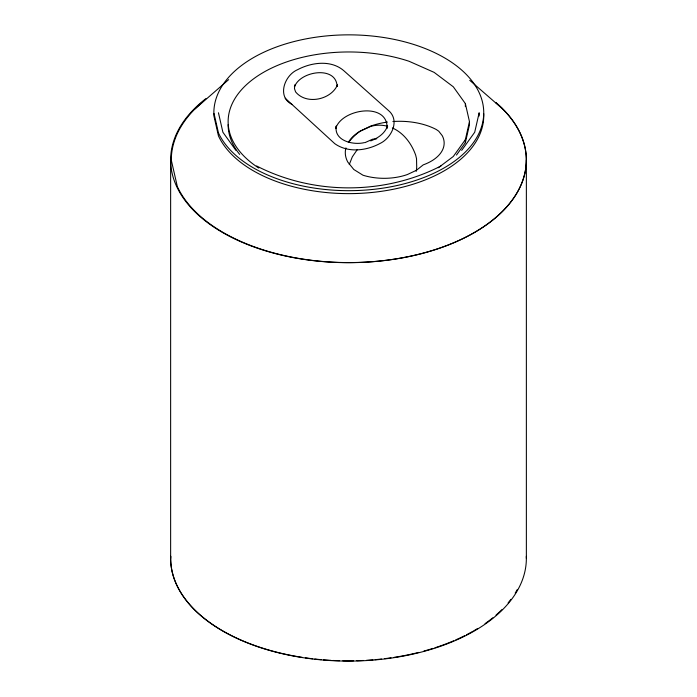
<?xml version="1.0" encoding="UTF-8"?>
<svg xmlns="http://www.w3.org/2000/svg" width="697" height="697" viewBox="0 0 697 697"><rect width="100%" height="100%" fill="white"/><g stroke="black" fill="none" stroke-linecap="round" stroke-linejoin="round"><path stroke-width="1.05" d="M337.095 86.289C336.189 65.431 300.459 71.05 294.683 86.437M294.413 86.559L294.753 84.929L294.483 88.685L295.589 91.882C306.314 105.177 331.206 99.837 337.531 84.781L337.2 86.411M456.483 155.065L465.361 142.685L465.361 139.67L469.473 121.635L465.361 103.6L453.311 86.803L434.135 72.375L409.139 61.301A120.677 69.674 0 0 0 255.18 77.672A120.677 69.674 0 0 0 258.779 168.029M465.361 142.685L469.473 124.658L469.473 121.635M349.267 164.562L352.325 156.834L357.343 149.524M465.361 139.67L453.311 156.468L438.3 167.759M461.693 150.386L474.709 132.238L479.153 112.766L479.153 116.007M195.073 108.845L228.66 79.615M370.734 140.916C377.887 138.154 385.058 133.441 387.558 125.817L387.053 128.257C388.194 101.64 341.469 108.784 335.762 128.431L336.268 125.991C333.697 140.724 352.943 145.29 364.087 142.676M364.845 142.693L372.686 139.173L376.781 138.79M440.974 165.973C384.308 195.16 313.302 195.16 256.627 165.973M291.904 104.367C276.657 96.665 284.576 75.137 297.671 69.656C311.524 62.286 331.049 59.724 343.708 70.615L388.508 110.544C400.209 120.337 391.583 138.067 379.882 143.538C366.256 150.848 348.021 153.044 334.813 143.704L285.169 98.199M469.769 80.329L502.537 108.845M235.917 150.386L222.892 132.238L218.449 112.766M526.366 159.988L526.366 558.402M465.361 103.6L465.361 106.624M170.634 159.988L170.634 558.402M517.34 589.453A177.526 102.494 0 0 1 515.205 593.086M510.892 599.35A177.526 102.494 0 0 1 508.113 602.853M501.927 609.605A177.526 102.494 0 0 1 496.011 615.102M492.814 617.795A177.526 102.494 0 0 1 485.051 623.623M477.602 628.511A177.526 102.494 0 0 1 473.716 630.829M472.827 631.334A177.526 102.494 0 0 1 466.45 634.793M464.559 635.751A177.526 102.494 0 0 1 455.751 639.89M453.73 640.77A177.526 102.494 0 0 1 434.998 647.757M433.02 648.384A177.526 102.494 0 0 1 423.933 651.05M418.74 652.409A177.526 102.494 0 0 1 394.127 657.358M391.017 657.82A177.526 102.494 0 0 1 384.718 658.656M381.538 659.022A177.526 102.494 0 0 1 375.117 659.667M372.965 659.85A177.526 102.494 0 0 1 366.491 660.303M363.25 660.477A177.526 102.494 0 0 1 356.777 660.73M353.545 660.8A177.526 102.494 0 0 1 342.819 660.8M339.587 660.73A177.526 102.494 0 0 1 333.105 660.477M330.944 660.364A177.526 102.494 0 0 1 323.391 659.85M321.239 659.667A177.526 102.494 0 0 1 314.826 659.022M312.7 658.778A177.526 102.494 0 0 1 305.338 657.82M302.228 657.358A177.526 102.494 0 0 1 170.687 556.223M526.322 556.354A177.866 102.686 0 0 1 348.5 661.087A177.866 102.686 0 0 1 170.678 556.354M387.645 126.288A54.314 41.428 -86.5 0 0 370.987 126.296L360.645 130.94A54.314 41.428 -86.5 0 0 348.805 142.179M392.367 127.952A54.314 41.428 -86.5 0 1 415.673 155.135L416.527 158.698L416.71 167.175A44.39 33.865 -86.5 0 1 416.231 171.357M495.837 102.668A177.508 102.485 0 0 1 422.521 253.316A177.508 102.485 0 0 1 177.343 186.613L171.288 160.092A177.508 102.485 0 0 1 201.773 102.668M483.701 113.594A134.948 77.916 0 0 1 368.243 192.816A134.948 77.916 0 0 1 218.449 135.889L213.857 115.719A134.948 77.916 0 0 1 213.901 113.594M495.82 102.45A177.866 102.686 0 0 1 463.88 238.139A177.866 102.686 0 0 1 226.778 234.863A177.866 102.686 0 0 1 206.103 98.451M239.681 154.403A120.677 69.674 0 0 1 228.128 124.658M345.93 147.877A54.314 31.356 0 0 0 347.82 162.087L353.815 169.502L362.998 175.226A44.434 25.658 0 0 0 407.414 174.52L416.414 170.295L423.227 164.867A44.39 25.632 0 0 0 442.238 135.662L438.727 131.193L436.296 129.52A54.314 31.356 0 0 0 392.881 121.531M348.308 142.362A54.314 31.356 0 0 1 359.556 131.463L370.421 126.201A54.314 31.356 0 0 1 387.471 122.08M218.449 132.927L213.857 112.766A134.948 77.916 0 0 1 405.837 42.151A134.948 77.916 0 0 1 435.547 172.447A134.948 77.916 0 0 1 218.449 132.927"/></g></svg>
